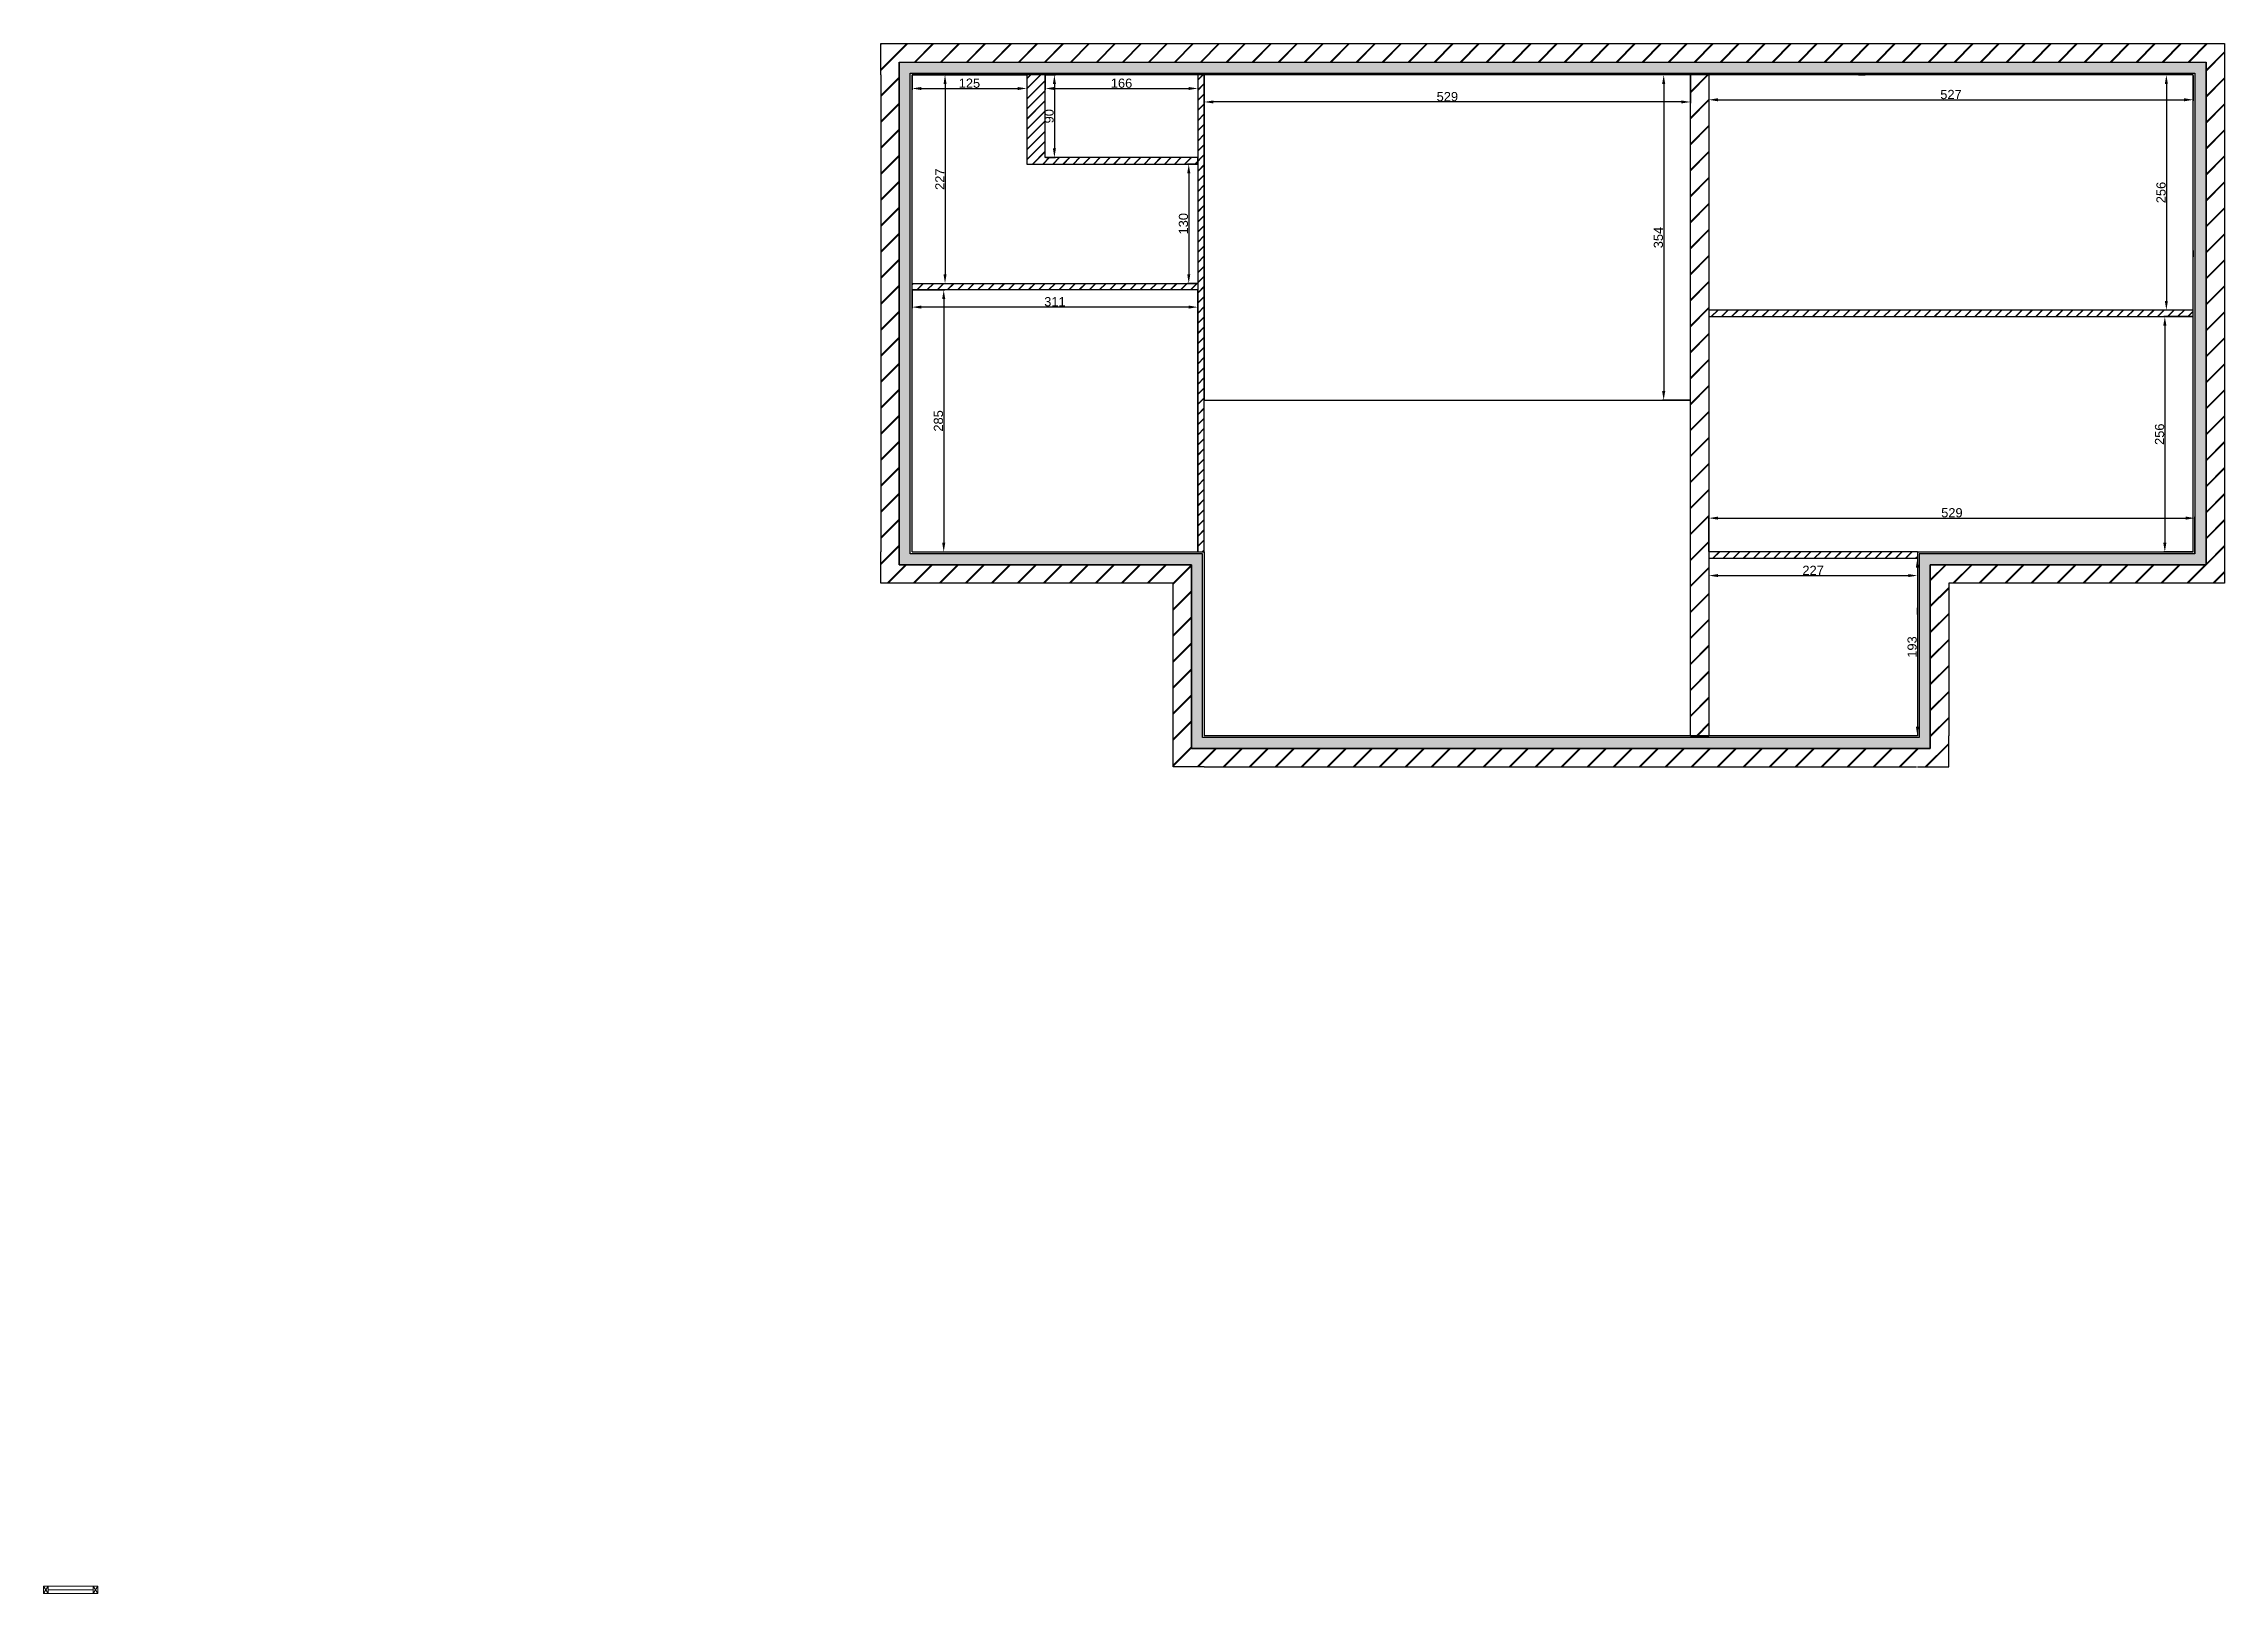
# Model space of a CAD drawing. Header units: centimetres. Extents: x 339 to 2712, y 158 to 1844.
import ezdxf

# ---------------------------------------------------------------- set-up
doc = ezdxf.new("R2010")
doc.units = ezdxf.units.CM
doc.layers.get('0').update_dxf_attribs({"color": 255})
doc.layers.add('Calque1', color=50, linetype='Continuous')
doc.layers.add('Calque2', color=222, linetype='Continuous')
doc.layers.add('Cotes', color=5, linetype='Continuous', lineweight=15)
doc.layers.add('MenuisExt', color=140, linetype='Continuous', lineweight=18)
doc.styles.get("Standard").update_dxf_attribs({"font": 'arial.ttf'})
doc.dimstyles.new('ISO-25', dxfattribs={"dimtxt": 2.5, "dimasz": 2.5, "dimexe": 1.25, "dimexo": 0.625, "dimtad": 1, "dimtxsty": 'Standard', "dimcen": 2.5, "dimadec": 0, "dimazin": 0, "dimtfac": 1, "dimtmove": 0, "dimatfit": 3, "dimfxl": 1, "dimarcsym": 0})

# ---------------------------------------------------------------- blocks, each defined once
blk = doc.blocks.new('*U12')
at = {"color": 0, "linetype": 'ByBlock', "lineweight": -2}
for points in [[(-17, -8), (-22, -8), (-22, 0), (-17, 0)], [(32, 0), (-17, 0), (-17, -8), (32, -8)], [(37, -8), (32, -8), (32, 0), (37, 0)]]:
    blk.add_lwpolyline(points, close=True, dxfattribs=at)
for points in [[(-17, -8), (-22, 0)], [(-17, 0), (-22, -8)], [(37, -8), (32, 0)], [(37, 0), (32, -8)], [(-17, -4), (32, -4)]]:
    blk.add_lwpolyline(points, dxfattribs=at)
blk = doc.blocks.new('*D20')
at = {"layer": 'Cotes', "color": 0, "lineweight": -2, "transparency": 16777216}
for p, q in [((2151, 1809.4), (2151, 1781.7)), ((2678, 1809.4), (2678, 1781.7)), ((2161, 1782.9), (2668, 1782.9))]:
    blk.add_line(p, q, dxfattribs=at)
at = {"layer": 'Cotes', "color": 0, "transparency": 16777216}
for points in [[(2161, 1784.6), (2161, 1781.2), (2151, 1782.9)], [(2668, 1784.6), (2668, 1781.2), (2678, 1782.9)]]:
    blk.add_solid(points, dxfattribs=at)
at = {"layer": 'Defpoints', "color": 0, "transparency": 16777216}
for p in [(2151, 1810), (2678, 1810), (2678, 1782.9)]:
    blk.add_point(p, dxfattribs=at)
at = {"layer": 'Cotes', "color": 0, "transparency": 16777216, "insert": (2414.5, 1788.6), "char_height": 10, "attachment_point": 5}
blk.add_mtext('527', dxfattribs=at)
blk = doc.blocks.new('*D21')
at = {"layer": 'Cotes', "color": 0, "lineweight": -2, "transparency": 16777216}
for p, q in [((2677.4, 1810), (2647.6, 1810)), ((2648.9, 1800), (2648.9, 1564)), ((2677.4, 1554), (2647.6, 1554))]:
    blk.add_line(p, q, dxfattribs=at)
at = {"layer": 'Cotes', "color": 0, "transparency": 16777216}
for points in [[(2647.2, 1800), (2650.5, 1800), (2648.9, 1810)], [(2647.2, 1564), (2650.5, 1564), (2648.9, 1554)]]:
    blk.add_solid(points, dxfattribs=at)
at = {"layer": 'Defpoints', "color": 0, "transparency": 16777216}
for p in [(2678, 1810), (2648.9, 1554), (2678, 1554)]:
    blk.add_point(p, dxfattribs=at)
at = {"layer": 'Cotes', "color": 0, "transparency": 16777216, "insert": (2643.1, 1682), "char_height": 10, "attachment_point": 5, "rotation": 90}
blk.add_mtext('256', dxfattribs=at)
blk = doc.blocks.new('*D22')
at = {"layer": 'Cotes', "color": 0, "lineweight": -2, "transparency": 16777216}
for p, q in [((2677.4, 1547), (2646, 1547)), ((2647.2, 1537), (2647.2, 1301)), ((2677.4, 1291), (2646, 1291))]:
    blk.add_line(p, q, dxfattribs=at)
at = {"layer": 'Cotes', "color": 0, "transparency": 16777216}
for points in [[(2645.5, 1537), (2648.9, 1537), (2647.2, 1547)], [(2645.5, 1301), (2648.9, 1301), (2647.2, 1291)]]:
    blk.add_solid(points, dxfattribs=at)
at = {"layer": 'Defpoints', "color": 0, "transparency": 16777216}
for p in [(2678, 1547), (2647.2, 1291), (2678, 1291)]:
    blk.add_point(p, dxfattribs=at)
at = {"layer": 'Cotes', "color": 0, "transparency": 16777216, "insert": (2641.5, 1419), "char_height": 10, "attachment_point": 5, "rotation": 90}
blk.add_mtext('256', dxfattribs=at)
blk = doc.blocks.new('*D23')
at = {"layer": 'Cotes', "color": 0, "lineweight": -2, "transparency": 16777216}
for p, q in [((2151, 1291.6), (2151, 1329)), ((2680, 1289.6), (2680, 1329)), ((2161, 1327.7), (2670, 1327.7))]:
    blk.add_line(p, q, dxfattribs=at)
at = {"layer": 'Cotes', "color": 0, "transparency": 16777216}
for points in [[(2161, 1329.4), (2161, 1326.1), (2151, 1327.7)], [(2670, 1329.4), (2670, 1326.1), (2680, 1327.7)]]:
    blk.add_solid(points, dxfattribs=at)
at = {"layer": 'Defpoints', "color": 0, "transparency": 16777216}
for p in [(2680, 1327.7), (2151, 1291), (2680, 1289)]:
    blk.add_point(p, dxfattribs=at)
at = {"layer": 'Cotes', "color": 0, "transparency": 16777216, "insert": (2415.5, 1333.5), "char_height": 10, "attachment_point": 5}
blk.add_mtext('529', dxfattribs=at)
blk = doc.blocks.new('*D24')
at = {"layer": 'Cotes', "color": 0, "lineweight": -2, "transparency": 16777216}
for p, q in [((2151, 1283.4), (2151, 1264)), ((2378, 1283.4), (2378, 1264)), ((2161, 1265.2), (2368, 1265.2))]:
    blk.add_line(p, q, dxfattribs=at)
at = {"layer": 'Cotes', "color": 0, "transparency": 16777216}
for points in [[(2161, 1266.9), (2161, 1263.6), (2151, 1265.2)], [(2368, 1266.9), (2368, 1263.6), (2378, 1265.2)]]:
    blk.add_solid(points, dxfattribs=at)
at = {"layer": 'Defpoints', "color": 0, "transparency": 16777216}
for p in [(2151, 1284), (2378, 1284), (2378, 1265.2)]:
    blk.add_point(p, dxfattribs=at)
at = {"layer": 'Cotes', "color": 0, "transparency": 16777216, "insert": (2264.5, 1270.9), "char_height": 10, "attachment_point": 5}
blk.add_mtext('227', dxfattribs=at)
blk = doc.blocks.new('*D25')
at = {"layer": 'Cotes', "color": 0, "lineweight": -2, "transparency": 16777216}
for p, q in [((2377.4, 1284), (2376.8, 1284)), ((2378, 1274), (2378, 1101)), ((2377.4, 1091), (2376.8, 1091))]:
    blk.add_line(p, q, dxfattribs=at)
at = {"layer": 'Cotes', "color": 0, "transparency": 16777216}
for points in [[(2376.3, 1274), (2379.7, 1274), (2378, 1284)], [(2376.3, 1101), (2379.7, 1101), (2378, 1091)]]:
    blk.add_solid(points, dxfattribs=at)
at = {"layer": 'Defpoints', "color": 0, "transparency": 16777216}
for p in [(2378, 1284), (2378, 1091), (2378, 1091)]:
    blk.add_point(p, dxfattribs=at)
at = {"layer": 'Cotes', "color": 0, "transparency": 16777216, "insert": (2372.3, 1187.5), "char_height": 10, "attachment_point": 5, "rotation": 90}
blk.add_mtext('193', dxfattribs=at)
blk = doc.blocks.new('*D26')
at = {"layer": 'Cotes', "color": 0, "lineweight": -2, "transparency": 16777216}
for p, q in [((1284, 1809.4), (1284, 1793.9)), ((1409, 1809.4), (1409, 1793.9)), ((1294, 1795.2), (1399, 1795.2))]:
    blk.add_line(p, q, dxfattribs=at)
at = {"layer": 'Cotes', "color": 0, "transparency": 16777216}
for points in [[(1294, 1796.8), (1294, 1793.5), (1284, 1795.2)], [(1399, 1796.8), (1399, 1793.5), (1409, 1795.2)]]:
    blk.add_solid(points, dxfattribs=at)
at = {"layer": 'Defpoints', "color": 0, "transparency": 16777216}
for p in [(1284, 1810), (1409, 1810), (1409, 1795.2)]:
    blk.add_point(p, dxfattribs=at)
at = {"layer": 'Cotes', "color": 0, "transparency": 16777216, "insert": (1346.5, 1800.9), "char_height": 10, "attachment_point": 5}
blk.add_mtext('125', dxfattribs=at)
blk = doc.blocks.new('*D27')
at = {"layer": 'Cotes', "color": 0, "lineweight": -2, "transparency": 16777216}
for p, q in [((1429, 1809.4), (1429, 1793.9)), ((1595, 1809.4), (1595, 1793.9)), ((1439, 1795.2), (1585, 1795.2))]:
    blk.add_line(p, q, dxfattribs=at)
at = {"layer": 'Cotes', "color": 0, "transparency": 16777216}
for points in [[(1439, 1796.8), (1439, 1793.5), (1429, 1795.2)], [(1585, 1796.8), (1585, 1793.5), (1595, 1795.2)]]:
    blk.add_solid(points, dxfattribs=at)
at = {"layer": 'Defpoints', "color": 0, "transparency": 16777216}
for p in [(1429, 1810), (1595, 1810), (1595, 1795.2)]:
    blk.add_point(p, dxfattribs=at)
at = {"layer": 'Cotes', "color": 0, "transparency": 16777216, "insert": (1512, 1800.9), "char_height": 10, "attachment_point": 5}
blk.add_mtext('166', dxfattribs=at)
blk = doc.blocks.new('*D28')
at = {"layer": 'Cotes', "color": 0, "lineweight": -2, "transparency": 16777216}
for p, q in [((1284.6, 1810), (1321.2, 1810)), ((1319.9, 1800), (1319.9, 1593)), ((1284.6, 1583), (1321.2, 1583))]:
    blk.add_line(p, q, dxfattribs=at)
at = {"layer": 'Cotes', "color": 0, "transparency": 16777216}
for points in [[(1318.3, 1800), (1321.6, 1800), (1319.9, 1810)], [(1318.3, 1593), (1321.6, 1593), (1319.9, 1583)]]:
    blk.add_solid(points, dxfattribs=at)
at = {"layer": 'Defpoints', "color": 0, "transparency": 16777216}
for p in [(1284, 1810), (1284, 1583), (1319.9, 1583)]:
    blk.add_point(p, dxfattribs=at)
at = {"layer": 'Cotes', "color": 0, "transparency": 16777216, "insert": (1314.3, 1696.5), "char_height": 10, "attachment_point": 5, "rotation": 90}
blk.add_mtext('227', dxfattribs=at)
blk = doc.blocks.new('*D29')
at = {"layer": 'Cotes', "color": 0, "lineweight": -2, "transparency": 16777216}
for p, q in [((1429.6, 1810), (1440.2, 1810)), ((1438.9, 1800), (1438.9, 1730)), ((1429.6, 1720), (1440.2, 1720))]:
    blk.add_line(p, q, dxfattribs=at)
at = {"layer": 'Cotes', "color": 0, "transparency": 16777216}
for points in [[(1437.3, 1800), (1440.6, 1800), (1438.9, 1810)], [(1437.3, 1730), (1440.6, 1730), (1438.9, 1720)]]:
    blk.add_solid(points, dxfattribs=at)
at = {"layer": 'Defpoints', "color": 0, "transparency": 16777216}
for p in [(1429, 1810), (1429, 1720), (1438.9, 1720)]:
    blk.add_point(p, dxfattribs=at)
at = {"layer": 'Cotes', "color": 0, "transparency": 16777216, "insert": (1433.2, 1765), "char_height": 10, "attachment_point": 5, "rotation": 90}
blk.add_mtext('90', dxfattribs=at)
blk = doc.blocks.new('*D30')
at = {"layer": 'Cotes', "color": 0, "lineweight": -2, "transparency": 16777216}
for p, q in [((1594.4, 1713), (1583.9, 1713)), ((1585.1, 1703), (1585.1, 1593)), ((1594.4, 1583), (1583.9, 1583))]:
    blk.add_line(p, q, dxfattribs=at)
at = {"layer": 'Cotes', "color": 0, "transparency": 16777216}
for points in [[(1583.5, 1703), (1586.8, 1703), (1585.1, 1713)], [(1583.5, 1593), (1586.8, 1593), (1585.1, 1583)]]:
    blk.add_solid(points, dxfattribs=at)
at = {"layer": 'Defpoints', "color": 0, "transparency": 16777216}
for p in [(1595, 1713), (1585.1, 1583), (1595, 1583)]:
    blk.add_point(p, dxfattribs=at)
at = {"layer": 'Cotes', "color": 0, "transparency": 16777216, "insert": (1579.4, 1648), "char_height": 10, "attachment_point": 5, "rotation": 90}
blk.add_mtext('130', dxfattribs=at)
blk = doc.blocks.new('*D31')
at = {"layer": 'Cotes', "color": 0, "lineweight": -2, "transparency": 16777216}
for p, q in [((1284.6, 1576), (1319.8, 1576)), ((1318.5, 1566), (1318.5, 1301)), ((1284.6, 1291), (1319.8, 1291))]:
    blk.add_line(p, q, dxfattribs=at)
at = {"layer": 'Cotes', "color": 0, "transparency": 16777216}
for points in [[(1316.8, 1566), (1320.2, 1566), (1318.5, 1576)], [(1316.8, 1301), (1320.2, 1301), (1318.5, 1291)]]:
    blk.add_solid(points, dxfattribs=at)
at = {"layer": 'Defpoints', "color": 0, "transparency": 16777216}
for p in [(1284, 1576), (1284, 1291), (1318.5, 1291)]:
    blk.add_point(p, dxfattribs=at)
at = {"layer": 'Cotes', "color": 0, "transparency": 16777216, "insert": (1312.8, 1433.5), "char_height": 10, "attachment_point": 5, "rotation": 90}
blk.add_mtext('285', dxfattribs=at)
blk = doc.blocks.new('*D32')
at = {"layer": 'Cotes', "color": 0, "lineweight": -2, "transparency": 16777216}
for p, q in [((1284, 1575.4), (1284, 1556.1)), ((1595, 1575.4), (1595, 1556.1)), ((1585, 1557.3), (1294, 1557.3))]:
    blk.add_line(p, q, dxfattribs=at)
at = {"layer": 'Cotes', "color": 0, "transparency": 16777216}
for points in [[(1294, 1559), (1294, 1555.7), (1284, 1557.3)], [(1585, 1559), (1585, 1555.7), (1595, 1557.3)]]:
    blk.add_solid(points, dxfattribs=at)
at = {"layer": 'Defpoints', "color": 0, "transparency": 16777216}
for p in [(1284, 1576), (1595, 1576), (1284, 1557.3)]:
    blk.add_point(p, dxfattribs=at)
at = {"layer": 'Cotes', "color": 0, "transparency": 16777216, "insert": (1439.5, 1563.1), "char_height": 10, "attachment_point": 5}
blk.add_mtext('311', dxfattribs=at)
blk = doc.blocks.new('*D33')
at = {"layer": 'Cotes', "color": 0, "lineweight": -2, "transparency": 16777216}
for p, q in [((1602, 1809.4), (1602, 1779.3)), ((2131, 1809.4), (2131, 1779.3)), ((2121, 1780.5), (1612, 1780.5))]:
    blk.add_line(p, q, dxfattribs=at)
at = {"layer": 'Cotes', "color": 0, "transparency": 16777216}
for points in [[(1612, 1782.2), (1612, 1778.9), (1602, 1780.5)], [(2121, 1782.2), (2121, 1778.9), (2131, 1780.5)]]:
    blk.add_solid(points, dxfattribs=at)
at = {"layer": 'Defpoints', "color": 0, "transparency": 16777216}
for p in [(1602, 1810), (2131, 1810), (1602, 1780.5)]:
    blk.add_point(p, dxfattribs=at)
at = {"layer": 'Cotes', "color": 0, "transparency": 16777216, "insert": (1866.5, 1786.3), "char_height": 10, "attachment_point": 5}
blk.add_mtext('529', dxfattribs=at)
blk = doc.blocks.new('*D34')
at = {"layer": 'Cotes', "color": 0, "lineweight": -2, "transparency": 16777216}
for p, q in [((2130.4, 1810), (2100.7, 1810)), ((2101.9, 1800), (2101.9, 1466)), ((2130.4, 1456), (2100.7, 1456))]:
    blk.add_line(p, q, dxfattribs=at)
at = {"layer": 'Cotes', "color": 0, "transparency": 16777216}
for points in [[(2100.2, 1800), (2103.6, 1800), (2101.9, 1810)], [(2100.2, 1466), (2103.6, 1466), (2101.9, 1456)]]:
    blk.add_solid(points, dxfattribs=at)
at = {"layer": 'Defpoints', "color": 0, "transparency": 16777216}
for p in [(2131, 1810), (2101.9, 1456), (2131, 1456)]:
    blk.add_point(p, dxfattribs=at)
at = {"layer": 'Cotes', "color": 0, "transparency": 16777216, "insert": (2096.2, 1633), "char_height": 10, "attachment_point": 5, "rotation": 90}
blk.add_mtext('354', dxfattribs=at)

msp = doc.modelspace()

# ---------------------------------------------------------------- hatches: boundary and pattern name
h = msp.add_hatch()
h.set_pattern_fill('JIS_LC_20A', color=256)
h.paths.add_polyline_path([(1250, 1844), (1250, 1810), (1250, 1291), (1250, 1257), (1568, 1257), (1568, 1057), (1602, 1057), (2377, 1057), (2412, 1057), (2412, 1091), (2412, 1257), (2678, 1257), (2712, 1257), (2712, 1291), (2712, 1810), (2712, 1844)])
h.paths.add_polyline_path([(2692, 1824), (2692, 1277), (2392, 1277), (2392, 1077), (1588, 1077), (1588, 1277), (1270, 1277), (1270, 1824)], flags=16)
h.paths.add_polyline_path([(2680, 1812), (2680, 1289), (2380, 1289), (2380, 1089), (1600, 1089), (1600, 1289), (1282, 1289), (1282, 1812)], flags=0)
h.paths.add_polyline_path([(2678, 1810), (2678, 1291), (2378, 1291), (2378, 1091), (2151, 1091), (2151, 1091), (2131, 1091), (1602, 1091), (1602, 1291), (1595, 1291), (1284, 1291), (1284, 1810)], flags=0)
h.paths.add_polyline_path([(1595, 1583), (1595, 1810), (1602, 1810), (2131, 1810), (2131, 1456), (1602, 1456), (1602, 1810), (1595, 1810), (1595, 1576), (1284, 1576), (1284, 1583)], flags=0)
h.paths.add_polyline_path([(2151, 1554), (2678, 1554), (2678, 1547), (2151, 1547)], flags=0)
h.paths.add_polyline_path([(1284.74, 1692.99), (1284.74, 1700.067), (1279.588, 1700.067), (1279.588, 1692.99)], flags=8)
h.paths.add_polyline_path([(2260.99, 1264.507), (2268.067, 1264.507), (2268.067, 1269.659), (2260.99, 1269.659)], flags=8)
h.paths.add_polyline_path([(2378.696, 1183.851), (2378.696, 1190.928), (2373.544, 1190.928), (2373.544, 1183.851)], flags=8)
h.paths.add_polyline_path([(2401.363, 1323.057), (2429.671, 1323.057), (2429.671, 1343.664), (2401.363, 1343.664)], flags=8)
h.paths.add_polyline_path([(2651.879, 1404.962), (2651.879, 1433.27), (2631.272, 1433.27), (2631.272, 1404.962)], flags=8)
h.paths.add_polyline_path([(2653.53, 1667.962), (2653.53, 1696.27), (2632.923, 1696.27), (2632.923, 1667.962)], flags=8)
h.paths.add_polyline_path([(2400.373, 1778.247), (2428.682, 1778.247), (2428.682, 1798.854), (2400.373, 1798.854)], flags=8)
h.paths.add_polyline_path([(2102.611, 1629.472), (2102.611, 1636.55), (2097.459, 1636.55), (2097.459, 1629.472)], flags=8)
h.paths.add_polyline_path([(1862.966, 1779.85), (1870.043, 1779.85), (1870.043, 1785.002), (1862.966, 1785.002)], flags=8)
h.paths.add_polyline_path([(1508.351, 1794.458), (1515.429, 1794.458), (1515.429, 1799.61), (1508.351, 1799.61)], flags=8)
h.paths.add_polyline_path([(1439.632, 1762.444), (1439.632, 1767.578), (1434.48, 1767.578), (1434.48, 1762.444)], flags=8)
h.paths.add_polyline_path([(1342.841, 1794.458), (1349.918, 1794.458), (1349.918, 1799.61), (1342.841, 1799.61)], flags=8)
h = msp.add_hatch()
h.set_pattern_fill('JIS_LC_20A', color=256)
h.paths.add_polyline_path([(2131, 1091), (2151, 1091), (2151, 1810), (2131, 1810)])
at = {"layer": 'Calque1'}
h = msp.add_hatch(dxfattribs=at)
h.set_pattern_fill('JIS_LC_8', color=256)
h.paths.add_polyline_path([(1595, 1583), (1284, 1583), (1284, 1576), (1595, 1576)])
h.paths.add_polyline_path([(1429, 1810), (1409, 1810), (1409, 1713), (1595, 1713), (1595, 1720), (1429, 1720)])
h.paths.add_polyline_path([(1602, 1810), (1595, 1810), (1595, 1291), (1602, 1291)])
h.paths.add_polyline_path([(2678, 1554), (2151, 1554), (2151, 1547), (2678, 1547)])
h.paths.add_polyline_path([(2378, 1291), (2151, 1291), (2151, 1284), (2378, 1284)])
at = {"layer": 'Calque2'}
h = msp.add_hatch(dxfattribs=at)
h.set_pattern_fill('HONEY', color=256)
h.paths.add_polyline_path([(1270, 1824), (1270, 1277), (1588, 1277), (1588, 1077), (2392, 1077), (2392, 1277), (2692, 1277), (2692, 1824)])
h.paths.add_polyline_path([(2680, 1812), (2680, 1289), (2380, 1289), (2380, 1089), (1600, 1089), (1600, 1289), (1282, 1289), (1282, 1812)], flags=16)
h.paths.add_polyline_path([(2678, 1810), (2678, 1291), (2378, 1291), (2378, 1091), (1602, 1091), (1602, 1291), (1284, 1291), (1284, 1810)], flags=0)

# ---------------------------------------------------------------- linework, layer by layer
for p, q in [((1250, 1844), (2712, 1844)), ((1250, 1810), (1250, 1844)), ((2712, 1844), (2712, 1810)), ((1250, 1810), (1250, 1291)), ((1270, 1824), (2692, 1824)), ((1270, 1824), (1270, 1277)), ((1602, 1810), (1602, 1456)), ((2131, 1810), (1602, 1810)), ((2131, 1091), (2131, 1810)), ((2131, 1456), (2131, 1810)), ((2151, 1810), (2151, 1091)), ((2692, 1277), (2692, 1824)), ((2712, 1810), (2712, 1291)), ((1602, 1456), (2131, 1456)), ((1250, 1257), (1250, 1291)), ((1602, 1291), (1602, 1257)), ((2712, 1291), (2712, 1257)), ((1270, 1277), (1588, 1277)), ((1588, 1277), (1588, 1077)), ((2392, 1077), (2392, 1277)), ((2392, 1277), (2692, 1277)), ((1568, 1257), (1250, 1257)), ((1568, 1057), (1568, 1257)), ((2678, 1257), (2412, 1257)), ((2412, 1257), (2412, 1091)), ((2712, 1257), (2678, 1257)), ((1588, 1077), (2392, 1077)), ((2131, 1091), (2151, 1091)), ((2412, 1057), (2412, 1091)), ((1602, 1057), (1568, 1057)), ((1602, 1057), (2377, 1057)), ((2378, 1057), (2412, 1057))]:
    msp.add_line(p, q)
at = {"layer": 'Calque1'}
for p, q in [((2678, 1810), (1284, 1810)), ((1284, 1291), (1284, 1810)), ((1284, 1810), (1409, 1810)), ((1409, 1810), (1409, 1713)), ((1429, 1720), (1429, 1810)), ((1602, 1810), (1595, 1810)), ((1595, 1810), (1595, 1291)), ((1602, 1291), (1602, 1810)), ((2314, 1810), (2321, 1810)), ((2678, 1291), (2678, 1810)), ((1409, 1713), (1595, 1713)), ((1595, 1720), (1429, 1720)), ((1595, 1713), (1595, 1720)), ((2678, 1619), (2678, 1612)), ((2678, 1619), (2678, 1612)), ((1284, 1576), (1284, 1583)), ((1284, 1583), (1595, 1583)), ((1595, 1576), (1284, 1576)), ((1595, 1583), (1595, 1576)), ((1595, 1291), (1595, 1576)), ((2678, 1554), (2151, 1554)), ((2151, 1554), (2151, 1547)), ((2151, 1547), (2678, 1547)), ((2678, 1547), (2678, 1554)), ((1284, 1291), (1602, 1291)), ((1595, 1291), (1602, 1291)), ((1602, 1291), (1602, 1091)), ((2378, 1291), (2151, 1291)), ((2151, 1291), (2151, 1284)), ((2151, 1284), (2378, 1284)), ((2378, 1291), (2378, 1091)), ((2378, 1291), (2678, 1291)), ((2378, 1291), (2385, 1291)), ((2378, 1223), (2378, 1230)), ((2378, 1091), (1602, 1091))]:
    msp.add_line(p, q, dxfattribs=at)
at = {"layer": 'Calque2'}
for p, q in [((1270, 1824), (2692, 1824)), ((1270, 1277), (1270, 1824)), ((1282, 1812), (2680, 1812)), ((1282, 1289), (1282, 1812)), ((2680, 1812), (2680, 1289)), ((2692, 1824), (2692, 1277)), ((1600, 1289), (1282, 1289)), ((1600, 1089), (1600, 1289)), ((2680, 1289), (2380, 1289)), ((2380, 1289), (2380, 1089)), ((1588, 1277), (1270, 1277)), ((1588, 1077), (1588, 1277)), ((2692, 1277), (2392, 1277)), ((2392, 1277), (2392, 1077)), ((2392, 1077), (1588, 1077)), ((2380, 1089), (1600, 1089))]:
    msp.add_line(p, q, dxfattribs=at)

# ---------------------------------------------------------------- block references
at = {"layer": 'MenuisExt', "xscale": -1, "rotation": 180}
msp.add_blockref('*U12', (361.101, 157.85), dxfattribs=at)

# ---------------------------------------------------------------- dimensions: what is measured, and where the dimension line sits
at = {"layer": 'Cotes'}
for base, p1, p2, picture, middle in [((1409, 1795.156), (1284, 1810), (1409, 1810), '*D26', (1346.5, 1800.887)), ((1595, 1795.156), (1429, 1810), (1595, 1810), '*D27', (1512, 1800.887)), ((1602, 1780.548), (2131, 1810), (1602, 1810), '*D33', (1866.5, 1786.279)), ((2678, 1782.911), (2151, 1810), (2678, 1810), '*D20', (2414.5, 1788.642)), ((1284, 1557.33), (1595, 1576), (1284, 1576), '*D32', (1439.5, 1563.064)), ((2680, 1327.722), (2151, 1291), (2680, 1289), '*D23', (2415.5, 1333.452)), ((2378, 1265.247), (2151, 1284), (2378, 1284), '*D24', (2264.5, 1270.892))]:
    dim = msp.add_linear_dim(base=base, p1=p1, p2=p2, dimstyle='ISO-25', override={"dimtxt": 10, "dimasz": 10}, dxfattribs=at)
    dim.commit()
    dim.dimension.update_dxf_attribs({"geometry": picture, "text_midpoint": middle})
for base, p1, p2, picture, middle in [((1319.946, 1583), (1284, 1810), (1284, 1583), '*D28', (1319.946, 1696.5)), ((1318.509, 1291), (1284, 1576), (1284, 1291), '*D31', (1318.509, 1433.5))]:
    dim = msp.add_linear_dim(base=base, p1=p1, p2=p2, angle=90, dimstyle='ISO-25', override={"dimtxt": 10, "dimasz": 10}, dxfattribs=at)
    dim.commit()
    dim.dimension.update_dxf_attribs({"geometry": picture, "text_midpoint": middle, "dimtype": 160})
for base, p1, p2, picture, middle in [((1438.935, 1720), (1429, 1810), (1429, 1720), '*D29', (1433.204, 1765)), ((2101.915, 1456), (2131, 1810), (2131, 1456), '*D34', (2096.181, 1633)), ((2648.865, 1554), (2678, 1810), (2678, 1554), '*D21', (2643.134, 1682)), ((1585.126, 1583), (1595, 1713), (1595, 1583), '*D30', (1579.392, 1648)), ((2647.215, 1291), (2678, 1547), (2678, 1291), '*D22', (2641.484, 1419)), ((2378, 1091), (2378, 1284), (2378, 1091), '*D25', (2372.266, 1187.5))]:
    dim = msp.add_linear_dim(base=base, p1=p1, p2=p2, angle=90, dimstyle='ISO-25', override={"dimtxt": 10, "dimasz": 10}, dxfattribs=at)
    dim.commit()
    dim.dimension.update_dxf_attribs({"geometry": picture, "text_midpoint": middle})

doc.saveas('drawing.dxf')
